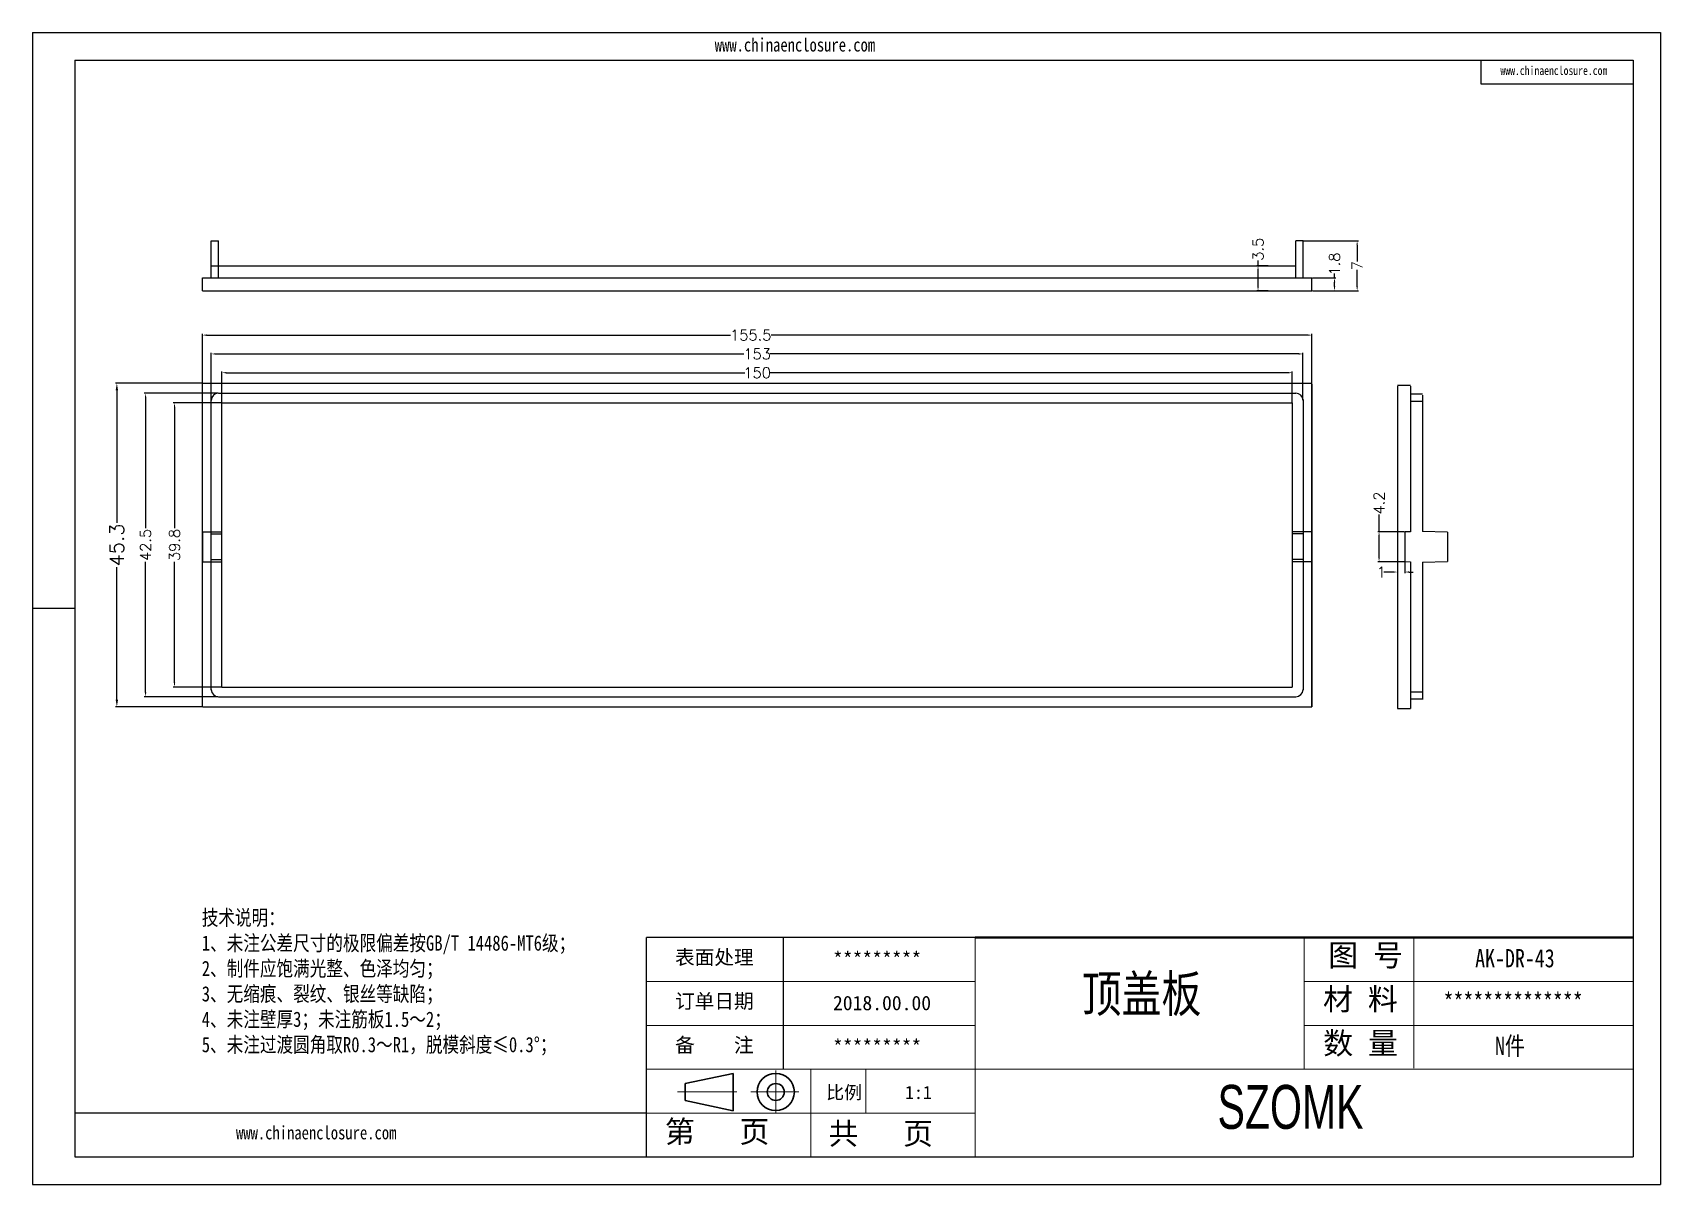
# Model space of a CAD drawing. Header units: inches. Extents: x 2395 to 4256, y 1126 to 1576.
# Drawn here: x 3889.5 to 4117.6, y 1125.7 to 1287 of the extents above; entities that cross this region are included whole.
import ezdxf

# ---------------------------------------------------------------- set-up
doc = ezdxf.new("R2010")
doc.units = ezdxf.units.IN
doc.header["$LTSCALE"] = 15
doc.linetypes.add('CENTER2', pattern=[28.575, 19.05, -3.175, 3.175, -3.175])
doc.linetypes.add('HIDDEN', pattern=[0.075, 0.05, -0.025])
doc.layers.add('文字', color=81, linetype='Continuous')
for name, color, linetype, lineweight in [('粗实线', 7, 'Continuous', 30), ('细实线', 3, 'Continuous', 9), ('细点划线', 2, 'CENTER2', 9)]:
    doc.layers.add(name, color=color, linetype=linetype, lineweight=lineweight)
doc.styles.get("Standard").update_dxf_attribs({"font": 'txt', "bigfont": 'gbcbig.shx'})
doc.styles.add('宋体', font='', dxfattribs={"width": 0.8, "height": 3.5})
doc.styles.add('长仿宋', font='', dxfattribs={"width": 0.7, "height": 4})
doc.styles.get('宋体').set_extended_font_data('SimSun')
doc.styles.get('长仿宋').set_extended_font_data('SimSun')
doc.dimstyles.new('2', dxfattribs={"dimtxt": 1.5, "dimasz": 0.6, "dimexe": 0.18, "dimexo": 0.0625, "dimgap": 0.09, "dimtad": 0, "dimdsep": 46, "dimtxsty": 'Standard', "dimcen": 0, "dimclrd": 3, "dimclre": 3, "dimadec": 0, "dimazin": 2, "dimtfac": 1, "dimtofl": 0, "dimtmove": 0, "dimatfit": 3, "dimfxl": 1, "dimtolj": 1, "dimtzin": 0, "dimarcsym": 0})
doc.dimstyles.new('2.5', dxfattribs={"dimtxt": 2, "dimasz": 1, "dimexe": 0.18, "dimexo": 0.0625, "dimgap": 0.09, "dimtad": 0, "dimdsep": 46, "dimtxsty": 'Standard', "dimcen": 1, "dimclrd": 3, "dimclre": 3, "dimadec": 0, "dimazin": 2, "dimtfac": 1, "dimtofl": 0, "dimtmove": 0, "dimatfit": 3, "dimfxl": 1, "dimtolj": 1, "dimtzin": 0, "dimarcsym": 0})

# ---------------------------------------------------------------- blocks, each defined once
blk = doc.blocks.new('*D184')
at = {"color": 3, "lineweight": -2}
for p, q in [((3913.19, 1237.86), (3901.09, 1237.86)), ((3901.27, 1236.86), (3901.27, 1218.3)), ((3901.27, 1193.56), (3901.27, 1212.12)), ((3913.19, 1192.56), (3901.09, 1192.56))]:
    blk.add_line(p, q, dxfattribs=at)
at = {"color": 3}
for points in [[(3901.1, 1236.86), (3901.44, 1236.86), (3901.27, 1237.86)], [(3901.1, 1193.56), (3901.44, 1193.56), (3901.27, 1192.56)]]:
    blk.add_solid(points, dxfattribs=at)
at = {"layer": 'Defpoints', "color": 0}
for p in [(3901.27, 1237.86), (3913.25, 1237.86), (3913.25, 1192.56)]:
    blk.add_point(p, dxfattribs=at)
at = {"color": 0, "insert": (3901.27, 1215.21), "char_height": 2, "attachment_point": 5, "rotation": 90}
blk.add_mtext('\\A1;45.3', dxfattribs=at)
blk = doc.blocks.new('*D189')
at = {"color": 3, "lineweight": -2}
for p, q in [((3913.25, 1237.92), (3913.25, 1244.78)), ((3913.85, 1244.6), (3987.27, 1244.6)), ((4068.15, 1244.6), (3992.95, 1244.6)), ((4068.75, 1237.77), (4068.75, 1244.78))]:
    blk.add_line(p, q, dxfattribs=at)
at = {"color": 3}
for points in [[(3913.85, 1244.7), (3913.85, 1244.5), (3913.25, 1244.6)], [(4068.15, 1244.7), (4068.15, 1244.5), (4068.75, 1244.6)]]:
    blk.add_solid(points, dxfattribs=at)
at = {"layer": 'Defpoints', "color": 0}
for p in [(4068.75, 1244.6), (3913.25, 1237.86), (4068.75, 1237.71)]:
    blk.add_point(p, dxfattribs=at)
at = {"color": 0, "insert": (3990.11, 1244.6), "char_height": 1.5, "attachment_point": 5}
blk.add_mtext('\\A1;155.5', dxfattribs=at)
blk = doc.blocks.new('*D191')
at = {"color": 3, "lineweight": -2}
for p, q in [((3915.94, 1235.11), (3909.17, 1235.11)), ((3909.35, 1234.51), (3909.35, 1217.55)), ((3909.35, 1195.91), (3909.35, 1212.87)), ((3915.94, 1195.31), (3909.17, 1195.31))]:
    blk.add_line(p, q, dxfattribs=at)
at = {"color": 3}
for points in [[(3909.25, 1234.51), (3909.45, 1234.51), (3909.35, 1235.11)], [(3909.25, 1195.91), (3909.45, 1195.91), (3909.35, 1195.31)]]:
    blk.add_solid(points, dxfattribs=at)
at = {"layer": 'Defpoints', "color": 0}
for p in [(3916, 1235.11), (3909.35, 1195.31), (3916, 1195.31)]:
    blk.add_point(p, dxfattribs=at)
at = {"color": 0, "insert": (3909.35, 1215.21), "char_height": 1.5, "attachment_point": 5, "rotation": 90}
blk.add_mtext('\\A1;39.8', dxfattribs=at)
blk = doc.blocks.new('*D192')
at = {"color": 3, "lineweight": -2}
for p, q in [((3915.44, 1236.46), (3905.12, 1236.46)), ((3905.3, 1235.86), (3905.3, 1217.55)), ((3905.3, 1194.56), (3905.3, 1212.87)), ((3915.44, 1193.96), (3905.12, 1193.96))]:
    blk.add_line(p, q, dxfattribs=at)
at = {"color": 3}
for points in [[(3905.2, 1235.86), (3905.4, 1235.86), (3905.3, 1236.46)], [(3905.2, 1194.56), (3905.4, 1194.56), (3905.3, 1193.96)]]:
    blk.add_solid(points, dxfattribs=at)
at = {"layer": 'Defpoints', "color": 0}
for p in [(3905.3, 1236.46), (3915.5, 1236.46), (3915.5, 1193.96)]:
    blk.add_point(p, dxfattribs=at)
at = {"color": 0, "insert": (3905.3, 1215.21), "char_height": 1.5, "attachment_point": 5, "rotation": 90}
blk.add_mtext('\\A1;42.5', dxfattribs=at)
blk = doc.blocks.new('*D193')
at = {"color": 3, "lineweight": -2}
for p, q in [((3916, 1235.17), (3916, 1239.51)), ((3916.6, 1239.33), (3989.29, 1239.33)), ((4065.4, 1239.33), (3992.72, 1239.33)), ((4066, 1235.17), (4066, 1239.51))]:
    blk.add_line(p, q, dxfattribs=at)
at = {"color": 3}
for points in [[(3916.6, 1239.43), (3916.6, 1239.23), (3916, 1239.33)], [(4065.4, 1239.43), (4065.4, 1239.23), (4066, 1239.33)]]:
    blk.add_solid(points, dxfattribs=at)
at = {"layer": 'Defpoints', "color": 0}
for p in [(4066, 1239.33), (3916, 1235.11), (4066, 1235.11)]:
    blk.add_point(p, dxfattribs=at)
at = {"color": 0, "insert": (3991, 1239.33), "char_height": 1.5, "attachment_point": 5}
blk.add_mtext('\\A1;150', dxfattribs=at)
blk = doc.blocks.new('*D194')
at = {"color": 3, "lineweight": -2}
for p, q in [((3914.5, 1235.62), (3914.5, 1242.14)), ((3915.1, 1241.96), (3989.16, 1241.96)), ((4066.9, 1241.96), (3992.84, 1241.96)), ((4067.5, 1235.52), (4067.5, 1242.14))]:
    blk.add_line(p, q, dxfattribs=at)
at = {"color": 3}
for points in [[(3915.1, 1242.06), (3915.1, 1241.86), (3914.5, 1241.96)], [(4066.9, 1242.06), (4066.9, 1241.86), (4067.5, 1241.96)]]:
    blk.add_solid(points, dxfattribs=at)
at = {"layer": 'Defpoints', "color": 0}
for p in [(3914.5, 1241.96), (3914.5, 1235.56), (4067.5, 1235.46)]:
    blk.add_point(p, dxfattribs=at)
at = {"color": 0, "insert": (3991, 1241.96), "char_height": 1.5, "attachment_point": 5}
blk.add_mtext('\\A1;153', dxfattribs=at)
blk = doc.blocks.new('*D195')
at = {"color": 3, "lineweight": -2}
for p, q in [((4068.81, 1252.61), (4072.1, 1252.61)), ((4071.92, 1252.61), (4071.92, 1253.21)), ((4068.81, 1250.81), (4072.1, 1250.81)), ((4071.92, 1251.41), (4071.92, 1252.01))]:
    blk.add_line(p, q, dxfattribs=at)
at = {"color": 3}
for points in [[(4071.82, 1252.01), (4072.02, 1252.01), (4071.92, 1252.61)], [(4071.82, 1251.41), (4072.02, 1251.41), (4071.92, 1250.81)]]:
    blk.add_solid(points, dxfattribs=at)
at = {"layer": 'Defpoints', "color": 0}
for p in [(4068.75, 1252.61), (4071.92, 1252.61), (4068.75, 1250.81)]:
    blk.add_point(p, dxfattribs=at)
at = {"color": 0, "insert": (4071.92, 1254.55), "char_height": 1.5, "attachment_point": 5, "rotation": 90}
blk.add_mtext('\\A1;1.8', dxfattribs=at)
blk = doc.blocks.new('*D196')
at = {"color": 3, "lineweight": -2}
for p, q in [((4067.56, 1257.81), (4075.27, 1257.81)), ((4075.09, 1257.21), (4075.09, 1254.9)), ((4075.09, 1251.41), (4075.09, 1253.72)), ((4068.81, 1250.81), (4075.27, 1250.81))]:
    blk.add_line(p, q, dxfattribs=at)
at = {"color": 3}
for points in [[(4074.99, 1257.21), (4075.19, 1257.21), (4075.09, 1257.81)], [(4074.99, 1251.41), (4075.19, 1251.41), (4075.09, 1250.81)]]:
    blk.add_solid(points, dxfattribs=at)
at = {"layer": 'Defpoints', "color": 0}
for p in [(4067.5, 1257.81), (4075.09, 1257.81), (4068.75, 1250.81)]:
    blk.add_point(p, dxfattribs=at)
at = {"color": 0, "insert": (4075.09, 1254.31), "char_height": 1.5, "attachment_point": 5, "rotation": 90}
blk.add_mtext('\\A1;7', dxfattribs=at)
blk = doc.blocks.new('*D197')
at = {"color": 3, "lineweight": -2}
for p, q in [((4061.2, 1254.31), (4061.2, 1255.03)), ((4062.64, 1254.31), (4061.02, 1254.31)), ((4061.2, 1251.41), (4061.2, 1253.71)), ((4062.64, 1250.81), (4061.02, 1250.81))]:
    blk.add_line(p, q, dxfattribs=at)
at = {"color": 3}
for points in [[(4061.1, 1253.71), (4061.3, 1253.71), (4061.2, 1254.31)], [(4061.1, 1251.41), (4061.3, 1251.41), (4061.2, 1250.81)]]:
    blk.add_solid(points, dxfattribs=at)
at = {"layer": 'Defpoints', "color": 0}
for p in [(4061.2, 1254.31), (4062.7, 1254.31), (4062.7, 1250.81)]:
    blk.add_point(p, dxfattribs=at)
at = {"color": 0, "insert": (4061.2, 1256.62), "char_height": 1.5, "attachment_point": 5, "rotation": 90}
blk.add_mtext('\\A1;3.5', dxfattribs=at)
blk = doc.blocks.new('*D198')
at = {"color": 3, "lineweight": -2}
for p, q in [((4078.16, 1217.06), (4078.16, 1219.49)), ((4081.69, 1217.06), (4077.98, 1217.06)), ((4078.16, 1213.46), (4078.16, 1216.46)), ((4081.69, 1212.86), (4077.98, 1212.86))]:
    blk.add_line(p, q, dxfattribs=at)
at = {"color": 3}
for points in [[(4078.06, 1216.46), (4078.26, 1216.46), (4078.16, 1217.06)], [(4078.06, 1213.46), (4078.26, 1213.46), (4078.16, 1212.86)]]:
    blk.add_solid(points, dxfattribs=at)
at = {"layer": 'Defpoints', "color": 0}
for p in [(4081.76, 1217.06), (4078.16, 1212.86), (4081.76, 1212.86)]:
    blk.add_point(p, dxfattribs=at)
at = {"color": 0, "insert": (4078.16, 1221.08), "char_height": 1.5, "attachment_point": 5, "rotation": 90}
blk.add_mtext('\\A1;4.2', dxfattribs=at)
blk = doc.blocks.new('*D199')
at = {"color": 3, "lineweight": -2}
for p, q in [((4080.76, 1214.03), (4080.76, 1211.24)), ((4081.76, 1214.03), (4081.76, 1211.24)), ((4080.16, 1211.42), (4078.82, 1211.42)), ((4082.36, 1211.42), (4082.96, 1211.42))]:
    blk.add_line(p, q, dxfattribs=at)
at = {"color": 3}
for points in [[(4080.16, 1211.52), (4080.16, 1211.32), (4080.76, 1211.42)], [(4082.36, 1211.52), (4082.36, 1211.32), (4081.76, 1211.42)]]:
    blk.add_solid(points, dxfattribs=at)
at = {"layer": 'Defpoints', "color": 0}
for p in [(4080.76, 1214.09), (4081.76, 1214.09), (4080.76, 1211.42)]:
    blk.add_point(p, dxfattribs=at)
at = {"color": 0, "insert": (4078.48, 1211.42), "char_height": 1.5, "attachment_point": 5}
blk.add_mtext('\\A1;1', dxfattribs=at)

msp = doc.modelspace()

# ---------------------------------------------------------------- linework, layer by layer
for p, q in [((3889.455, 1286.967), (4117.594, 1286.967)), ((3889.455, 1286.967), (3889.455, 1125.657)), ((4117.594, 1286.967), (4117.594, 1125.657)), ((3895.359, 1283.126), (4113.754, 1283.126)), ((3895.359, 1283.126), (3895.359, 1129.497)), ((4092.416, 1283.126), (4092.416, 1279.792)), ((4113.754, 1283.126), (4113.754, 1129.497)), ((4092.416, 1279.792), (4113.754, 1279.792)), ((3914.501, 1257.811), (3915.501, 1257.811)), ((3914.501, 1254.311), (3914.501, 1257.811)), ((3915.501, 1254.311), (3915.501, 1257.811)), ((4067.501, 1257.811), (4066.501, 1257.811)), ((4066.501, 1254.311), (4066.501, 1257.811)), ((4067.501, 1254.311), (4067.501, 1257.811)), ((3913.251, 1252.611), (4068.751, 1252.611)), ((3913.251, 1250.811), (3913.251, 1252.611)), ((3914.501, 1254.311), (4066.501, 1254.311)), ((3914.501, 1252.611), (3914.501, 1254.311)), ((3915.501, 1252.611), (3915.501, 1254.311)), ((4066.501, 1252.611), (4066.501, 1254.311)), ((4067.501, 1252.611), (4067.501, 1254.311)), ((4068.751, 1250.811), (4068.751, 1252.611)), ((3913.251, 1250.811), (4068.751, 1250.811)), ((3913.251, 1237.86), (4068.751, 1237.86)), ((3913.251, 1192.56), (3913.251, 1237.86)), ((4068.751, 1192.56), (4068.751, 1237.86)), ((4068.751, 1237.71), (4068.751, 1192.56)), ((4080.755, 1237.61), (4082.555, 1237.61)), ((4080.755, 1237.46), (4080.755, 1192.31)), ((4082.555, 1237.46), (4082.555, 1217.06)), ((3914.501, 1194.86), (3914.501, 1235.56)), ((3915.501, 1236.46), (4066.501, 1236.46)), ((3916.001, 1195.31), (3916.001, 1235.11)), ((3916.001, 1235.11), (4066.001, 1235.11)), ((4066.001, 1235.11), (4066.001, 1195.31)), ((4067.501, 1235.56), (4067.501, 1194.86)), ((4082.555, 1236.36), (4084.255, 1236.36)), ((4082.555, 1235.36), (4084.255, 1235.36)), ((4084.255, 1236.21), (4084.255, 1217.11)), ((3913.251, 1217.06), (3916.001, 1217.06)), ((3913.251, 1217.06), (3913.251, 1212.86)), ((3914.501, 1216.76), (3916.001, 1216.76)), ((4068.751, 1217.06), (4066.001, 1217.06)), ((4067.451, 1216.76), (4066.001, 1216.76)), ((4068.751, 1217.06), (4068.751, 1212.86)), ((4081.755, 1217.06), (4081.755, 1212.86)), ((4082.555, 1217.06), (4081.755, 1217.06)), ((4087.755, 1217.01), (4084.255, 1217.11)), ((4087.755, 1217.01), (4087.755, 1212.91)), ((3913.251, 1212.86), (3916.001, 1212.86)), ((3914.551, 1213.16), (3916.001, 1213.16)), ((4067.451, 1213.16), (4066.001, 1213.16)), ((4068.751, 1212.86), (4066.001, 1212.86)), ((4080.755, 1211.419), (4080.793, 1211.381)), ((4082.555, 1212.86), (4082.555, 1192.31)), ((4084.255, 1212.81), (4087.755, 1212.91)), ((4084.255, 1212.81), (4084.255, 1193.56)), ((3895.359, 1206.312), (3889.455, 1206.312)), ((3889.455, 1200.337), (3889.455, 1125.657)), ((3915.501, 1193.96), (4066.501, 1193.96)), ((3916.001, 1195.31), (4066.001, 1195.31)), ((4082.555, 1194.66), (4084.255, 1194.66)), ((4082.555, 1193.66), (4084.255, 1193.66)), ((3913.251, 1192.56), (4068.751, 1192.56)), ((4080.755, 1192.31), (4082.555, 1192.31)), ((4021.576, 1160.223), (3975.488, 1160.223)), ((3975.488, 1129.497), (3975.488, 1160.223)), ((3994.691, 1141.788), (3994.691, 1160.223)), ((3975.488, 1135.643), (3895.359, 1135.643)), ((3895.359, 1129.497), (4113.754, 1129.497)), ((3889.455, 1125.657), (4117.594, 1125.657)), ((3889.455, 1125.657), (3995.075, 1125.657))]:
    msp.add_line(p, q)
at = {"color": 7, "linetype": 'HIDDEN', "lineweight": 0}
msp.add_line((4082.555, 1212.86), (4081.755, 1212.86), dxfattribs=at)
for centre, start, end in [((3915.501, 1235.46), 90, 180), ((4066.501, 1235.46), 0, 90), ((3915.501, 1194.96), 180, 270), ((4066.501, 1194.96), 270, 0)]:
    msp.add_arc(centre, 1, start, end)
at = {"layer": '粗实线', "color": 7, "lineweight": 40}
msp.add_line((4113.754, 1160.223), (4021.576, 1160.223), dxfattribs=at)
at = {"layer": '粗实线', "color": 7}
for p, q in [((3987.633, 1141.213), (3980.918, 1139.79)), ((3987.633, 1141.213), (3987.633, 1135.95)), ((3980.918, 1139.79), (3980.918, 1137.415)), ((3980.918, 1137.415), (3987.633, 1135.95))]:
    msp.add_line(p, q, dxfattribs=at)
for radius in [2.61, 1.187]:
    msp.add_circle((3993.609, 1138.602), radius, dxfattribs=at)
at = {"layer": '细实线', "color": 7}
for p, q in [((4021.576, 1160.223), (4021.576, 1129.497)), ((4067.665, 1160.223), (4067.665, 1141.788)), ((4083.028, 1160.223), (4083.028, 1141.917)), ((4021.576, 1154.078), (3975.488, 1154.078)), ((4113.754, 1154.078), (4067.665, 1154.078)), ((4021.576, 1147.933), (3975.488, 1147.933)), ((4113.754, 1147.933), (4067.665, 1147.933)), ((4113.754, 1141.788), (3975.488, 1141.788)), ((3998.532, 1141.788), (3998.532, 1129.497)), ((4006.213, 1141.788), (4006.213, 1135.643)), ((4021.576, 1135.643), (3975.488, 1135.643))]:
    msp.add_line(p, q, dxfattribs=at)
at = {"layer": '细点划线', "color": 7}
for p, q in [((3993.609, 1141.607), (3993.609, 1135.643)), ((3979.848, 1138.602), (3988.147, 1138.602)), ((3990.117, 1138.602), (3996.864, 1138.602))]:
    msp.add_line(p, q, dxfattribs=at)

# ---------------------------------------------------------------- texts
at = {"char_height": 2.02094, "width": 1148.60081, "attachment_point": 1}
for s, insert in [('{\\fSimHei|b0|i0|c134|p49;表面处理}', (3979.495, 1158.479)), ('{\\fSimHei|b0|i0|c134|p49;*********}', (4001.63, 1158.219)), ('{\\fSimHei|b0|i0|c134|p49;订单日期}', (3979.495, 1152.334)), ('{\\fSimHei|b0|i0|c134|p49;2018.00.00}', (4001.63, 1152.074)), ('{\\fSimHei|b0|i0|c134|p49;备    注}', (3979.495, 1146.189)), ('{\\fSimHei|b0|i0|c134|p49;*********}', (4001.63, 1145.929))]:
    msp.add_mtext(s, dxfattribs=dict(at, insert=insert))
at = {"layer": '文字', "color": 0, "attachment_point": 1, "style": '宋体'}
for s, insert, char_height, width in [('www.chinaenclosure.com', (3985.061, 1286.193), 1.87769, 32.98915), ('www.chinaenclosure.com', (4095.165, 1282.282), 1.25179, 21.99276), ('{\\H1.111x;技术说明：\\P1、未注公差尺寸的极限偏差按GB/T 14486-MT6级；\\P2、制件应饱满光整、色泽均匀；\\P3、无缩痕、裂纹、银丝等缺陷；\\P4、未注壁厚3；未注筋板1.5～2；\\P5、未注过渡圆角取R0.3～R1，脱模斜度≤0.3%%D；}', (3913.169, 1164.085), 1.92036, 59.85673), ('{\\H1.111x;AK-DR-43}', (4091.626, 1158.618), 2.30443, 26.64184), ('顶盖板', (4036.493, 1154.918), 5.121, 65.46966), ('{\\H1.111x;**************}', (4087.193, 1152.473), 2.30443, 26.64184), ('{\\H1.111x;N件}', (4094.413, 1146.328), 2.30443, 26.64184), ('www.chinaenclosure.com', (3917.966, 1133.844), 1.87769, 32.98915)]:
    msp.add_mtext(s, dxfattribs=dict(at, insert=insert, char_height=char_height, width=width))
at = {"layer": '粗实线', "insert": (4055.524, 1139.587), "char_height": 6.14516, "width": 68.91183, "attachment_point": 1, "style": '长仿宋'}
msp.add_mtext('{\\fSTXinwei|b0|i0|c134|p2;SZOMK}', dxfattribs=at)
at = {"layer": '细实线', "color": 7, "attachment_point": 1}
for s, insert, char_height, width in [('{\\fSimSun|b0|i0|c134|p54;图 号}', (4071.044, 1159.29), 3.07258, 15.36289), ('{\\fSimSun|b0|i0|c134|p54;材 料   }', (4070.315, 1153.145), 3.07258, 15.36289), ('{\\fSimSun|b0|i0|c134|p54;数 量}', (4070.33, 1146.97), 3.07258, 13.88229), ('{\\fSimSun|b0|i0|c134|p54;比例}', (4000.683, 1139.46), 1.84355, 8.0926), ('{\\fSimSun|b0|i0|c134|p54;1:1}', (4011.725, 1139.46), 1.84355, 8.0926), ('{\\fSimSun|b0|i0|c134|p54;第   页}', (3978.073, 1134.586), 3.07258, 23.04433), ('{\\fSimSun|b0|i0|c134|p54; 共   页}', (3998.908, 1134.325), 3.07258, 23.04433)]:
    msp.add_mtext(s, dxfattribs=dict(at, insert=insert, char_height=char_height, width=width))

# ---------------------------------------------------------------- dimensions: what is measured, and where the dimension line sits
for base, p1, p2, dimstyle, picture, middle in [((4061.198, 1254.311), (4062.702, 1250.811), (4062.702, 1254.311), '2', '*D197', (4061.198, 1256.622)), ((3901.271, 1237.86), (3913.251, 1192.56), (3913.251, 1237.86), '2.5', '*D184', (3901.271, 1215.21)), ((4078.159, 1212.86), (4081.755, 1217.06), (4081.755, 1212.86), '2', '*D198', (4078.159, 1221.084))]:
    dim = msp.add_linear_dim(base=base, p1=p1, p2=p2, angle=90, dimstyle=dimstyle)
    dim.commit()
    dim.dimension.update_dxf_attribs({"geometry": picture, "text_midpoint": middle, "dimtype": 160})
for base, p1, p2, picture, middle in [((4075.094, 1257.811), (4068.751, 1250.811), (4067.501, 1257.811), '*D196', (4075.094, 1254.311)), ((4071.921, 1252.611), (4068.751, 1250.811), (4068.751, 1252.611), '*D195', (4071.921, 1254.551)), ((3905.296, 1236.46), (3915.501, 1193.96), (3915.501, 1236.46), '*D192', (3905.296, 1215.21)), ((3909.35, 1195.31), (3916.001, 1235.11), (3916.001, 1195.31), '*D191', (3909.35, 1215.21))]:
    dim = msp.add_linear_dim(base=base, p1=p1, p2=p2, angle=90, dimstyle='2')
    dim.commit()
    dim.dimension.update_dxf_attribs({"geometry": picture, "text_midpoint": middle})
for base, p1, p2, picture, middle in [((4068.751, 1244.604), (3913.251, 1237.86), (4068.751, 1237.71), '*D189', (3990.114, 1244.604)), ((4080.755, 1211.419), (4081.755, 1214.089), (4080.755, 1214.089), '*D199', (4078.484, 1211.419))]:
    dim = msp.add_linear_dim(base=base, p1=p1, p2=p2, dimstyle='2')
    dim.commit()
    dim.dimension.update_dxf_attribs({"geometry": picture, "text_midpoint": middle, "dimtype": 160})
for base, p1, p2, picture, middle in [((3914.501, 1241.962), (4067.501, 1235.46), (3914.501, 1235.56), '*D194', (3991.001, 1241.962)), ((4066.001, 1239.327), (3916.001, 1235.11), (4066.001, 1235.11), '*D193', (3991.001, 1239.327))]:
    dim = msp.add_linear_dim(base=base, p1=p1, p2=p2, dimstyle='2')
    dim.commit()
    dim.dimension.update_dxf_attribs({"geometry": picture, "text_midpoint": middle})

doc.saveas('drawing.dxf')
